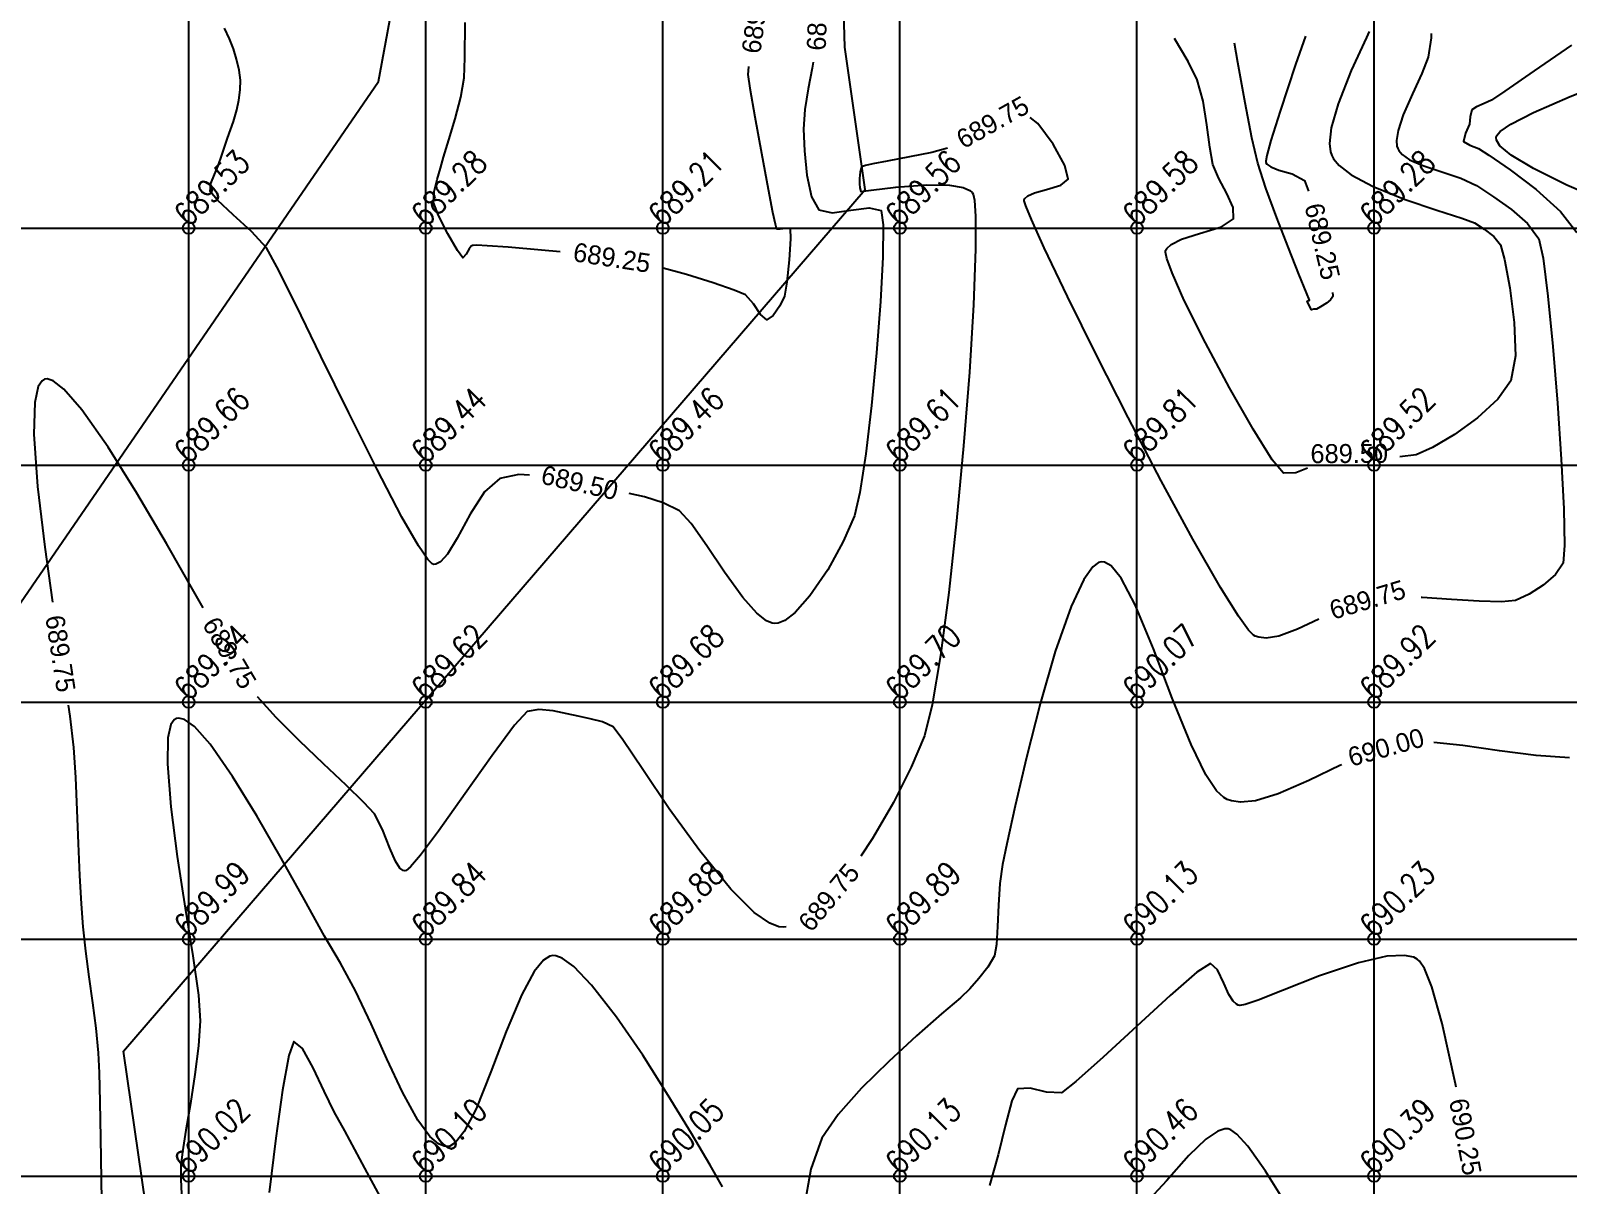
# Model space of a CAD drawing. Header units: millimetres. Extents: x 708400 to 708940, y 1331410 to 1331890.
# Drawn here: x 708616.67 to 708649.08, y 1331694.83 to 1331719.16 of the extents above; entities that cross this region are included whole.
import ezdxf

# ---------------------------------------------------------------- set-up
doc = ezdxf.new("R2010")
doc.units = ezdxf.units.MM
doc.header["$PDMODE"] = 32
doc.header["$PDSIZE"] = 0.25
for name, color, linetype in [('BLOCK LEVELS', 251, 'Continuous'), ('CONT-MJR', 210, 'Continuous'), ('CONT-MNR', 90, 'Continuous'), ('grid', 4, 'Continuous'), ('nala', 190, 'Continuous')]:
    doc.layers.add(name, color=color, linetype=linetype)
doc.styles.add('RS', font='romans.shx', dxfattribs={"height": 5})

msp = doc.modelspace()

# ---------------------------------------------------------------- linework, layer by layer
at = {"layer": 'BLOCK LEVELS', "color": 251}
for p in [(708620, 1331715, 689.532), (708625, 1331715, 689.278), (708630, 1331715, 689.206), (708635, 1331715, 689.557), (708640, 1331715, 689.577), (708645, 1331715, 689.277), (708620, 1331710, 689.661), (708625, 1331710, 689.442), (708630, 1331710, 689.457), (708635, 1331710, 689.615), (708640, 1331710, 689.81), (708645, 1331710, 689.519), (708620, 1331705, 689.939), (708625, 1331705, 689.618), (708630, 1331705, 689.679), (708635, 1331705, 689.697), (708640, 1331705, 690.068), (708645, 1331705, 689.919), (708620, 1331700, 689.988), (708625, 1331700, 689.838), (708630, 1331700, 689.881), (708635, 1331700, 689.885), (708640, 1331700, 690.134), (708645, 1331700, 690.229), (708620, 1331695, 690.024), (708625, 1331695, 690.104), (708630, 1331695, 690.049), (708635, 1331695, 690.127), (708640, 1331695, 690.456), (708645, 1331695, 690.391)]:
    msp.add_point(p, dxfattribs=at)
at = {"layer": 'CONT-MJR', "flags": 128}
for points, elevation in [([(708627.191, 1331709.787), (708626.964, 1331709.797), (708626.562, 1331709.717), (708626.238, 1331709.432), (708625.939, 1331708.964), (708625.663, 1331708.458), (708625.457, 1331708.121), (708625.31, 1331707.957), (708625.216, 1331707.907), (708625.169, 1331707.904), (708625.136, 1331707.917), (708625.044, 1331708.01), (708624.848, 1331708.296), (708624.499, 1331708.903), (708623.965, 1331709.922), (708623.375, 1331711.1), (708622.789, 1331712.296), (708622.265, 1331713.369), (708621.862, 1331714.179), (708621.638, 1331714.584), (708621.328, 1331714.924), (708620.942, 1331715.279), (708620.608, 1331715.584), (708620.45, 1331715.773), (708620.467, 1331715.94), (708620.544, 1331716.13), (708620.62, 1331716.312), (708620.699, 1331716.54), (708620.822, 1331716.892), (708620.943, 1331717.25), (708621.016, 1331717.491), (708621.057, 1331717.696), (708621.087, 1331717.913), (708621.093, 1331718.119), (708621.065, 1331718.332), (708621.011, 1331718.562), (708620.946, 1331718.778), (708620.861, 1331718.991), (708620.757, 1331719.218)], 689.5), ([(708643.597, 1331709.935), (708643.353, 1331709.836), (708643.089, 1331709.831), (708642.854, 1331710.111), (708642.45, 1331710.757), (708641.955, 1331711.627), (708641.445, 1331712.58), (708640.999, 1331713.474), (708640.739, 1331714.053), (708640.627, 1331714.36), (708640.6, 1331714.488), (708640.604, 1331714.525), (708640.628, 1331714.571), (708640.72, 1331714.655), (708640.941, 1331714.761), (708641.321, 1331714.882), (708641.783, 1331715.024), (708642.036, 1331715.192), (708642.028, 1331715.43), (708641.898, 1331715.727), (708641.728, 1331716.044), (708641.603, 1331716.341), (708641.536, 1331716.702), (708641.473, 1331717.176), (708641.393, 1331717.678), (708641.273, 1331718.124), (708641.082, 1331718.512), (708640.789, 1331719.001)], 689.5), ([(708644.899, 1331719.148), (708644.838, 1331719.016), (708644.521, 1331718.324), (708644.242, 1331717.622), (708644.099, 1331717.111), (708644.064, 1331716.786), (708644.084, 1331716.607), (708644.109, 1331716.531), (708644.147, 1331716.46), (708644.262, 1331716.322), (708644.521, 1331716.122), (708644.983, 1331715.874), (708645.658, 1331715.6), (708646.323, 1331715.376), (708646.853, 1331715.21), (708647.12, 1331715.112), (708647.324, 1331714.977), (708647.526, 1331714.819), (708647.669, 1331714.642), (708647.755, 1331714.334), (708647.867, 1331713.737), (708647.958, 1331713.008), (708647.981, 1331712.303), (708647.886, 1331711.779), (708647.611, 1331711.386), (708647.184, 1331710.996), (708646.694, 1331710.645), (708646.231, 1331710.373), (708645.886, 1331710.217), (708645.544, 1331710.171)], 689.5), ([(708649.165, 1331718.856), (708648.375, 1331718.315), (708647.758, 1331717.889), (708647.476, 1331717.697), (708647.324, 1331717.626), (708647.164, 1331717.556), (708647.064, 1331717.49), (708647.027, 1331717.348), (708647.01, 1331717.189), (708646.929, 1331717.004), (708646.889, 1331716.826), (708647.023, 1331716.746), (708647.201, 1331716.678), (708647.418, 1331716.538), (708647.869, 1331716.23), (708648.419, 1331715.813), (708648.934, 1331715.35), (708649.277, 1331714.902)], 690), ([(708633.173, 1331718.497), (708633.15, 1331718.37), (708633.064, 1331717.934), (708632.994, 1331717.498), (708632.969, 1331717.085), (708632.989, 1331716.626), (708633.04, 1331716.112), (708633.136, 1331715.659), (708633.287, 1331715.38), (708633.569, 1331715.322), (708633.967, 1331715.376), (708634.355, 1331715.429), (708634.606, 1331715.369), (708634.648, 1331715.066), (708634.639, 1331714.387), (708634.588, 1331713.448), (708634.505, 1331712.366), (708634.4, 1331711.257), (708634.281, 1331710.237), (708634.158, 1331709.421), (708634.04, 1331708.926), (708633.804, 1331708.389), (708633.478, 1331707.792), (708633.103, 1331707.237), (708632.794, 1331706.891), (708632.571, 1331706.723), (708632.431, 1331706.667), (708632.364, 1331706.658), (708632.308, 1331706.663), (708632.186, 1331706.713), (708631.984, 1331706.873), (708631.689, 1331707.207), (708631.303, 1331707.739), (708630.929, 1331708.295), (708630.6, 1331708.763), (708630.349, 1331709.031), (708630.007, 1331709.202), (708629.611, 1331709.328), (708629.29, 1331709.401)], 689.5), ([(708650.741, 1331715.4), (708650.617, 1331715.407), (708650.343, 1331715.432), (708650.092, 1331715.487), (708649.708, 1331715.632), (708649.065, 1331715.907), (708648.361, 1331716.252), (708647.889, 1331716.537), (708647.655, 1331716.735), (708647.581, 1331716.853), (708647.573, 1331716.906), (708647.584, 1331716.945), (708647.659, 1331717.034), (708647.887, 1331717.193), (708648.363, 1331717.44), (708649.138, 1331717.776), (708649.988, 1331718.109), (708650.342, 1331718.24)], 690), ([(708644.316, 1331703.68), (708644.296, 1331703.671), (708643.623, 1331703.344), (708642.976, 1331703.06), (708642.501, 1331702.918), (708642.182, 1331702.888), (708641.991, 1331702.915), (708641.904, 1331702.944), (708641.83, 1331702.984), (708641.681, 1331703.124), (708641.452, 1331703.462), (708641.14, 1331704.101), (708640.745, 1331705.084), (708640.351, 1331706.122), (708639.965, 1331707.054), (708639.667, 1331707.616), (708639.453, 1331707.876), (708639.315, 1331707.953), (708639.248, 1331707.959), (708639.189, 1331707.943), (708639.067, 1331707.853), (708638.876, 1331707.583), (708638.611, 1331707.015), (708638.278, 1331706.063), (708637.959, 1331704.96), (708637.67, 1331703.832), (708637.43, 1331702.807), (708637.255, 1331702.011), (708637.163, 1331701.572), (708637.109, 1331701.171), (708637.079, 1331700.713), (708637.059, 1331700.263), (708637.036, 1331699.886), (708636.994, 1331699.648), (708636.858, 1331699.404), (708636.668, 1331699.166), (708636.475, 1331698.947), (708636.277, 1331698.763), (708635.879, 1331698.419), (708635.353, 1331697.957), (708634.767, 1331697.42), (708634.192, 1331696.853), (708633.698, 1331696.3), (708633.356, 1331695.803), (708633.124, 1331695.145), (708632.975, 1331694.316)], 690), ([(708631.261, 1331694.772), (708630.998, 1331695.228), (708630.603, 1331695.901), (708630.116, 1331696.703), (708629.576, 1331697.549), (708629.023, 1331698.353), (708628.497, 1331699.028), (708628.121, 1331699.418), (708627.88, 1331699.594), (708627.742, 1331699.646), (708627.682, 1331699.65), (708627.616, 1331699.636), (708627.484, 1331699.556), (708627.286, 1331699.318), (708627.024, 1331698.831), (708626.698, 1331698.047), (708626.376, 1331697.196), (708626.06, 1331696.417), (708625.812, 1331695.937), (708625.63, 1331695.708), (708625.51, 1331695.634), (708625.45, 1331695.624), (708625.391, 1331695.63), (708625.27, 1331695.679), (708625.084, 1331695.838), (708624.831, 1331696.182), (708624.507, 1331696.772), (708624.178, 1331697.472), (708623.848, 1331698.208), (708623.521, 1331698.906), (708623.201, 1331699.492), (708622.867, 1331700.061), (708622.441, 1331700.827), (708621.954, 1331701.703), (708621.438, 1331702.6), (708620.927, 1331703.431), (708620.453, 1331704.108), (708620.121, 1331704.481), (708619.911, 1331704.633), (708619.794, 1331704.663), (708619.742, 1331704.654), (708619.697, 1331704.628), (708619.626, 1331704.523), (708619.563, 1331704.248), (708619.551, 1331703.697), (708619.623, 1331702.789), (708619.76, 1331701.738), (708619.926, 1331700.654), (708620.086, 1331699.644), (708620.204, 1331698.816), (708620.244, 1331698.277), (708620.206, 1331697.745), (708620.13, 1331697.143), (708620.036, 1331696.529), (708619.942, 1331695.965), (708619.868, 1331695.508), (708619.833, 1331695.22), (708619.832, 1331694.931), (708619.848, 1331694.626)], 690), ([(708649.124, 1331703.825), (708648.417, 1331703.872), (708647.647, 1331703.974), (708646.876, 1331704.084), (708646.262, 1331704.144)], 690), ([(708643.238, 1331694.257), (708642.712, 1331695.102), (708642.338, 1331695.628), (708642.105, 1331695.886), (708641.979, 1331695.976), (708641.926, 1331695.993), (708641.856, 1331695.994), (708641.704, 1331695.949), (708641.454, 1331695.782), (708641.092, 1331695.431), (708640.625, 1331694.902), (708640.182, 1331694.422)], 690.5)]:
    msp.add_lwpolyline(points, dxfattribs=dict(at, elevation=elevation))
at = {"layer": 'CONT-MNR', "flags": 128}
for points, elevation in [([(708627.832, 1331714.496), (708627.443, 1331714.534), (708626.74, 1331714.594), (708626.298, 1331714.625), (708626.078, 1331714.635), (708625.999, 1331714.634), (708625.983, 1331714.631), (708625.959, 1331714.615), (708625.914, 1331714.559), (708625.854, 1331714.45), (708625.783, 1331714.371), (708625.668, 1331714.525), (708625.466, 1331714.876), (708625.267, 1331715.266), (708625.165, 1331715.539), (708625.177, 1331715.772), (708625.242, 1331716.024), (708625.309, 1331716.265), (708625.375, 1331716.491), (708625.49, 1331716.858), (708625.621, 1331717.303), (708625.738, 1331717.761), (708625.808, 1331718.168), (708625.826, 1331718.588), (708625.831, 1331719.336)], 689.25), ([(708644.125, 1331713.637), (708644.131, 1331713.576), (708644.129, 1331713.554), (708644.118, 1331713.532), (708644.08, 1331713.486), (708643.995, 1331713.415), (708643.871, 1331713.335), (708643.79, 1331713.289), (708643.731, 1331713.29), (708643.682, 1331713.274), (708643.634, 1331713.364), (708643.587, 1331713.455), (708643.642, 1331713.48), (708643.579, 1331713.631), (708643.416, 1331714.026), (708643.193, 1331714.581), (708642.948, 1331715.213), (708642.721, 1331715.837), (708642.551, 1331716.371), (708642.426, 1331716.904), (708642.281, 1331717.644), (708642.129, 1331718.489), (708642.059, 1331718.898)], 689.25), ([(708643.554, 1331719.045), (708643.347, 1331718.451), (708643.017, 1331717.468), (708642.821, 1331716.845), (708642.736, 1331716.53), (708642.716, 1331716.411), (708642.719, 1331716.384), (708642.742, 1331716.348), (708642.82, 1331716.289), (708642.995, 1331716.222), (708643.27, 1331716.143), (708643.534, 1331716), (708643.621, 1331715.779)], 689.25), ([(708646.208, 1331719.105), (708646.202, 1331719.012), (708646.142, 1331718.607), (708646.011, 1331718.257), (708645.813, 1331717.831), (708645.617, 1331717.387), (708645.506, 1331717.058), (708645.473, 1331716.846), (708645.483, 1331716.729), (708645.499, 1331716.678), (708645.523, 1331716.633), (708645.595, 1331716.549), (708645.751, 1331716.439), (708646.028, 1331716.316), (708646.431, 1331716.183), (708646.832, 1331716.05), (708647.161, 1331715.895), (708647.523, 1331715.66), (708647.9, 1331715.391), (708648.236, 1331715.093), (708648.473, 1331714.772), (708648.566, 1331714.364), (708648.669, 1331713.562), (708648.773, 1331712.498), (708648.87, 1331711.307), (708648.949, 1331710.121), (708649.002, 1331709.075), (708649.02, 1331708.301), (708648.992, 1331707.933), (708648.824, 1331707.691), (708648.567, 1331707.463), (708648.27, 1331707.273), (708647.982, 1331707.144), (708647.689, 1331707.114), (708647.216, 1331707.129), (708646.635, 1331707.165), (708646.017, 1331707.203), (708645.997, 1331707.203)], 689.75), ([(708631.807, 1331718.41), (708631.804, 1331718.397), (708631.792, 1331718.241), (708631.834, 1331717.952), (708631.939, 1331717.342), (708632.078, 1331716.576), (708632.22, 1331715.819), (708632.316, 1331715.331), (708632.368, 1331715.089), (708632.39, 1331715.006), (708632.397, 1331714.992), (708632.415, 1331714.984), (708632.474, 1331714.982), (708632.584, 1331714.997), (708632.689, 1331714.99), (708632.694, 1331714.775), (708632.664, 1331714.328), (708632.616, 1331713.855), (708632.563, 1331713.565), (708632.465, 1331713.358), (708632.328, 1331713.156), (708632.193, 1331713.063), (708632.062, 1331713.172), (708631.912, 1331713.401), (708631.747, 1331713.588), (708631.508, 1331713.691), (708631.061, 1331713.845), (708630.498, 1331714.018), (708630.006, 1331714.155)], 689.25), ([(708643.837, 1331706.748), (708643.386, 1331706.535), (708642.989, 1331706.391), (708642.724, 1331706.35), (708642.568, 1331706.365), (708642.496, 1331706.387), (708642.458, 1331706.411), (708642.354, 1331706.517), (708642.14, 1331706.81), (708641.763, 1331707.414), (708641.178, 1331708.439), (708640.513, 1331709.668), (708639.818, 1331711), (708639.142, 1331712.33), (708638.535, 1331713.558), (708638.046, 1331714.579), (708637.774, 1331715.179), (708637.655, 1331715.468), (708637.622, 1331715.572), (708637.621, 1331715.594), (708637.637, 1331715.624), (708637.697, 1331715.677), (708637.842, 1331715.742), (708638.092, 1331715.814), (708638.393, 1331715.905), (708638.551, 1331716.028), (708638.478, 1331716.319), (708638.236, 1331716.772), (708637.91, 1331717.208), (708637.746, 1331717.329)], 689.75), ([(708636.001, 1331716.685), (708635.672, 1331716.596), (708635.202, 1331716.499), (708634.735, 1331716.412), (708634.43, 1331716.353), (708634.273, 1331716.317), (708634.214, 1331716.297), (708634.201, 1331716.288), (708634.184, 1331716.262), (708634.161, 1331716.185), (708634.147, 1331716.047), (708634.147, 1331715.929), (708634.156, 1331715.844), (708634.176, 1331715.769), (708634.394, 1331715.797), (708634.913, 1331715.862), (708635.558, 1331715.911), (708636.046, 1331715.903), (708636.338, 1331715.851), (708636.476, 1331715.79), (708636.523, 1331715.749), (708636.542, 1331715.716), (708636.571, 1331715.586), (708636.596, 1331715.245), (708636.598, 1331714.551), (708636.553, 1331713.377), (708636.466, 1331711.96), (708636.345, 1331710.407), (708636.197, 1331708.822), (708636.032, 1331707.313), (708635.858, 1331705.983), (708635.684, 1331704.939), (708635.517, 1331704.287), (708635.236, 1331703.624), (708634.863, 1331702.879), (708634.425, 1331702.121), (708634.175, 1331701.75)], 689.75), ([(708620.309, 1331706.988), (708620.138, 1331707.286), (708619.533, 1331708.341), (708618.907, 1331709.403), (708618.299, 1331710.376), (708617.746, 1331711.165), (708617.37, 1331711.6), (708617.14, 1331711.779), (708617.015, 1331711.816), (708616.962, 1331711.809), (708616.911, 1331711.778), (708616.829, 1331711.653), (708616.755, 1331711.321), (708616.736, 1331710.652), (708616.811, 1331709.547), (708616.963, 1331708.268), (708617.129, 1331707.108)], 689.75), ([(708617.46, 1331704.933), (708617.496, 1331704.7), (708617.574, 1331704.039), (708617.61, 1331703.409), (708617.641, 1331702.72), (708617.671, 1331702.018), (708617.7, 1331701.344), (708617.731, 1331700.742), (708617.765, 1331700.257), (708617.821, 1331699.743), (708617.894, 1331699.204), (708617.971, 1331698.657), (708618.041, 1331698.118), (708618.09, 1331697.603), (708618.11, 1331697.18), (708618.127, 1331696.563), (708618.142, 1331695.799), (708618.155, 1331694.937), (708618.166, 1331694.024)], 689.75), ([(708632.6, 1331700.26), (708632.535, 1331700.253), (708632.449, 1331700.261), (708632.257, 1331700.332), (708631.928, 1331700.562), (708631.435, 1331701.054), (708630.779, 1331701.861), (708630.137, 1331702.75), (708629.576, 1331703.577), (708629.159, 1331704.2), (708628.951, 1331704.475), (708628.726, 1331704.579), (708628.466, 1331704.648), (708628.214, 1331704.699), (708627.985, 1331704.751), (708627.69, 1331704.812), (708627.388, 1331704.842), (708627.14, 1331704.803), (708626.871, 1331704.511), (708626.401, 1331703.874), (708625.833, 1331703.069), (708625.267, 1331702.275), (708624.886, 1331701.768), (708624.676, 1331701.523), (708624.585, 1331701.446), (708624.556, 1331701.437), (708624.522, 1331701.446), (708624.457, 1331701.497), (708624.365, 1331701.642), (708624.245, 1331701.92), (708624.091, 1331702.314), (708623.919, 1331702.641), (708623.697, 1331702.884), (708623.319, 1331703.248), (708622.845, 1331703.694), (708622.334, 1331704.182), (708621.846, 1331704.672), (708621.454, 1331705.109)], 689.75), ([(708646.729, 1331696.878), (708646.716, 1331696.945), (708646.436, 1331698.216), (708646.217, 1331698.99), (708646.061, 1331699.382), (708645.961, 1331699.537), (708645.913, 1331699.578), (708645.836, 1331699.616), (708645.642, 1331699.656), (708645.272, 1331699.638), (708644.674, 1331699.501), (708643.852, 1331699.221), (708643.068, 1331698.912), (708642.556, 1331698.711), (708642.282, 1331698.62), (708642.168, 1331698.6), (708642.135, 1331698.604), (708642.098, 1331698.623), (708642.031, 1331698.687), (708641.94, 1331698.832), (708641.831, 1331699.071), (708641.7, 1331699.35), (708641.554, 1331699.487), (708641.264, 1331699.301), (708640.699, 1331698.812), (708639.994, 1331698.165), (708639.286, 1331697.51), (708638.711, 1331696.992), (708638.405, 1331696.759), (708638.094, 1331696.771), (708637.745, 1331696.855), (708637.477, 1331696.838), (708637.36, 1331696.59), (708637.229, 1331696.084), (708637.075, 1331695.446), (708636.888, 1331694.803)], 690.25), ([(708624.269, 1331694.141), (708623.713, 1331695.168), (708623.292, 1331695.951), (708623.07, 1331696.356), (708622.855, 1331696.788), (708622.623, 1331697.285), (708622.403, 1331697.688), (708622.219, 1331697.838), (708622.112, 1331697.547), (708621.98, 1331696.815), (708621.836, 1331695.798), (708621.696, 1331694.652)], 690.25)]:
    msp.add_lwpolyline(points, dxfattribs=dict(at, elevation=elevation))
at = {"layer": 'grid'}
for p, q in [((708620, 1331410), (708620, 1331890)), ((708625, 1331410), (708625, 1331890)), ((708630, 1331410), (708630, 1331890)), ((708635, 1331410), (708635, 1331890)), ((708640, 1331410), (708640, 1331890)), ((708645, 1331410), (708645, 1331890)), ((708400, 1331715), (708845, 1331715)), ((708400, 1331710), (708845, 1331710)), ((708400, 1331705), (708845, 1331705)), ((708400, 1331700), (708845, 1331700)), ((708400, 1331695), (708845, 1331695))]:
    msp.add_line(p, q, dxfattribs=at)
at = {"layer": 'nala'}
for points, elevation in [([(708637.721, 1331645.688), (708635.691, 1331652.985), (708635.277, 1331655.349), (708633.536, 1331661.71), (708631.051, 1331671.194), (708620.872, 1331682.087), (708618.628, 1331697.633), (708634.269, 1331715.809), (708633.84, 1331718.814), (708633.427, 1331733.228), (708634.028, 1331738.311), (708652.274, 1331737.778), (708660.437, 1331736.662), (708668.859, 1331740.561), (708672.001, 1331742.296), (708675.688, 1331744.389)], 692.001), ([(708647.411, 1331587.742), (708646.184, 1331592.202), (708643.845, 1331601.444), (708641.591, 1331606.677), (708642.002, 1331615.92), (708641.142, 1331617.767), (708636.468, 1331626.701), (708633.59, 1331639.262), (708632.549, 1331643.944), (708631.215, 1331650.927), (708630.755, 1331655.603), (708629.345, 1331660.975), (708625.773, 1331667.889), (708611.869, 1331682.174), (708608.262, 1331695.176), (708624.005, 1331718.091), (708626.832, 1331733.391), (708627.824, 1331740.055)], 691.765)]:
    msp.add_lwpolyline(points, dxfattribs=dict(at, elevation=elevation))

# ---------------------------------------------------------------- texts
at = {"layer": 'BLOCK LEVELS', "color": 251, "style": 'RS', "width": 0.8}
for s, p in [('689.53', (708620, 1331715, 689.532)), ('689.28', (708625, 1331715, 689.278)), ('689.21', (708630, 1331715, 689.206)), ('689.56', (708635, 1331715, 689.557)), ('689.58', (708640, 1331715, 689.577)), ('689.28', (708645, 1331715, 689.277)), ('689.66', (708620, 1331710, 689.661)), ('689.44', (708625, 1331710, 689.442)), ('689.46', (708630, 1331710, 689.457)), ('689.61', (708635, 1331710, 689.615)), ('689.81', (708640, 1331710, 689.81)), ('689.52', (708645, 1331710, 689.519)), ('689.94', (708620, 1331705, 689.939)), ('689.62', (708625, 1331705, 689.618)), ('689.68', (708630, 1331705, 689.679)), ('689.70', (708635, 1331705, 689.697)), ('690.07', (708640, 1331705, 690.068)), ('689.92', (708645, 1331705, 689.919)), ('689.99', (708620, 1331700, 689.988)), ('689.84', (708625, 1331700, 689.838)), ('689.88', (708630, 1331700, 689.881)), ('689.89', (708635, 1331700, 689.885)), ('690.13', (708640, 1331700, 690.134)), ('690.23', (708645, 1331700, 690.229)), ('690.02', (708620, 1331695, 690.024)), ('690.10', (708625, 1331695, 690.104)), ('690.05', (708630, 1331695, 690.049)), ('690.13', (708635, 1331695, 690.127)), ('690.46', (708640, 1331695, 690.456)), ('690.39', (708645, 1331695, 690.391))]:
    msp.add_text(s, height=0.5, rotation=45.0066, dxfattribs=at).set_placement(p)
at = {"layer": 'CONT-MJR', "char_height": 0.4, "attachment_point": 5}
for s, insert, rotation in [('{689.50}', (708633.266, 1331719.561, 689.5), 88.0003), ('{689.50}', (708644.477, 1331710.24, 689.5), 0.2953), ('{689.50}', (708628.248, 1331709.626, 689.5), 347.4076), ('{690.00}', (708645.252, 1331704.044, 690), 15.7071)]:
    msp.add_mtext(s, dxfattribs=dict(at, insert=insert, rotation=rotation))
at = {"layer": 'CONT-MNR', "char_height": 0.4, "attachment_point": 5}
for s, insert, rotation in [('{689.25}', (708631.972, 1331719.498, 689.25), 82.073), ('{689.75}', (708636.957, 1331717.23, 689.75), 29.2792), ('{689.25}', (708643.909, 1331714.716, 689.25), 283.1183), ('{689.25}', (708628.927, 1331714.373, 689.25), 351.215), ('{689.75}', (708644.862, 1331707.157, 689.75), 16.6881), ('{689.75}', (708617.295, 1331706.021, 689.75), 278.7639), ('{689.75}', (708620.861, 1331706.036, 689.75), 300.708), ('{689.75}', (708633.503, 1331700.878, 689.75), 50.2712), ('{690.25}', (708646.925, 1331695.829, 690.25), 280.6166)]:
    msp.add_mtext(s, dxfattribs=dict(at, insert=insert, rotation=rotation))

doc.saveas('drawing.dxf')
